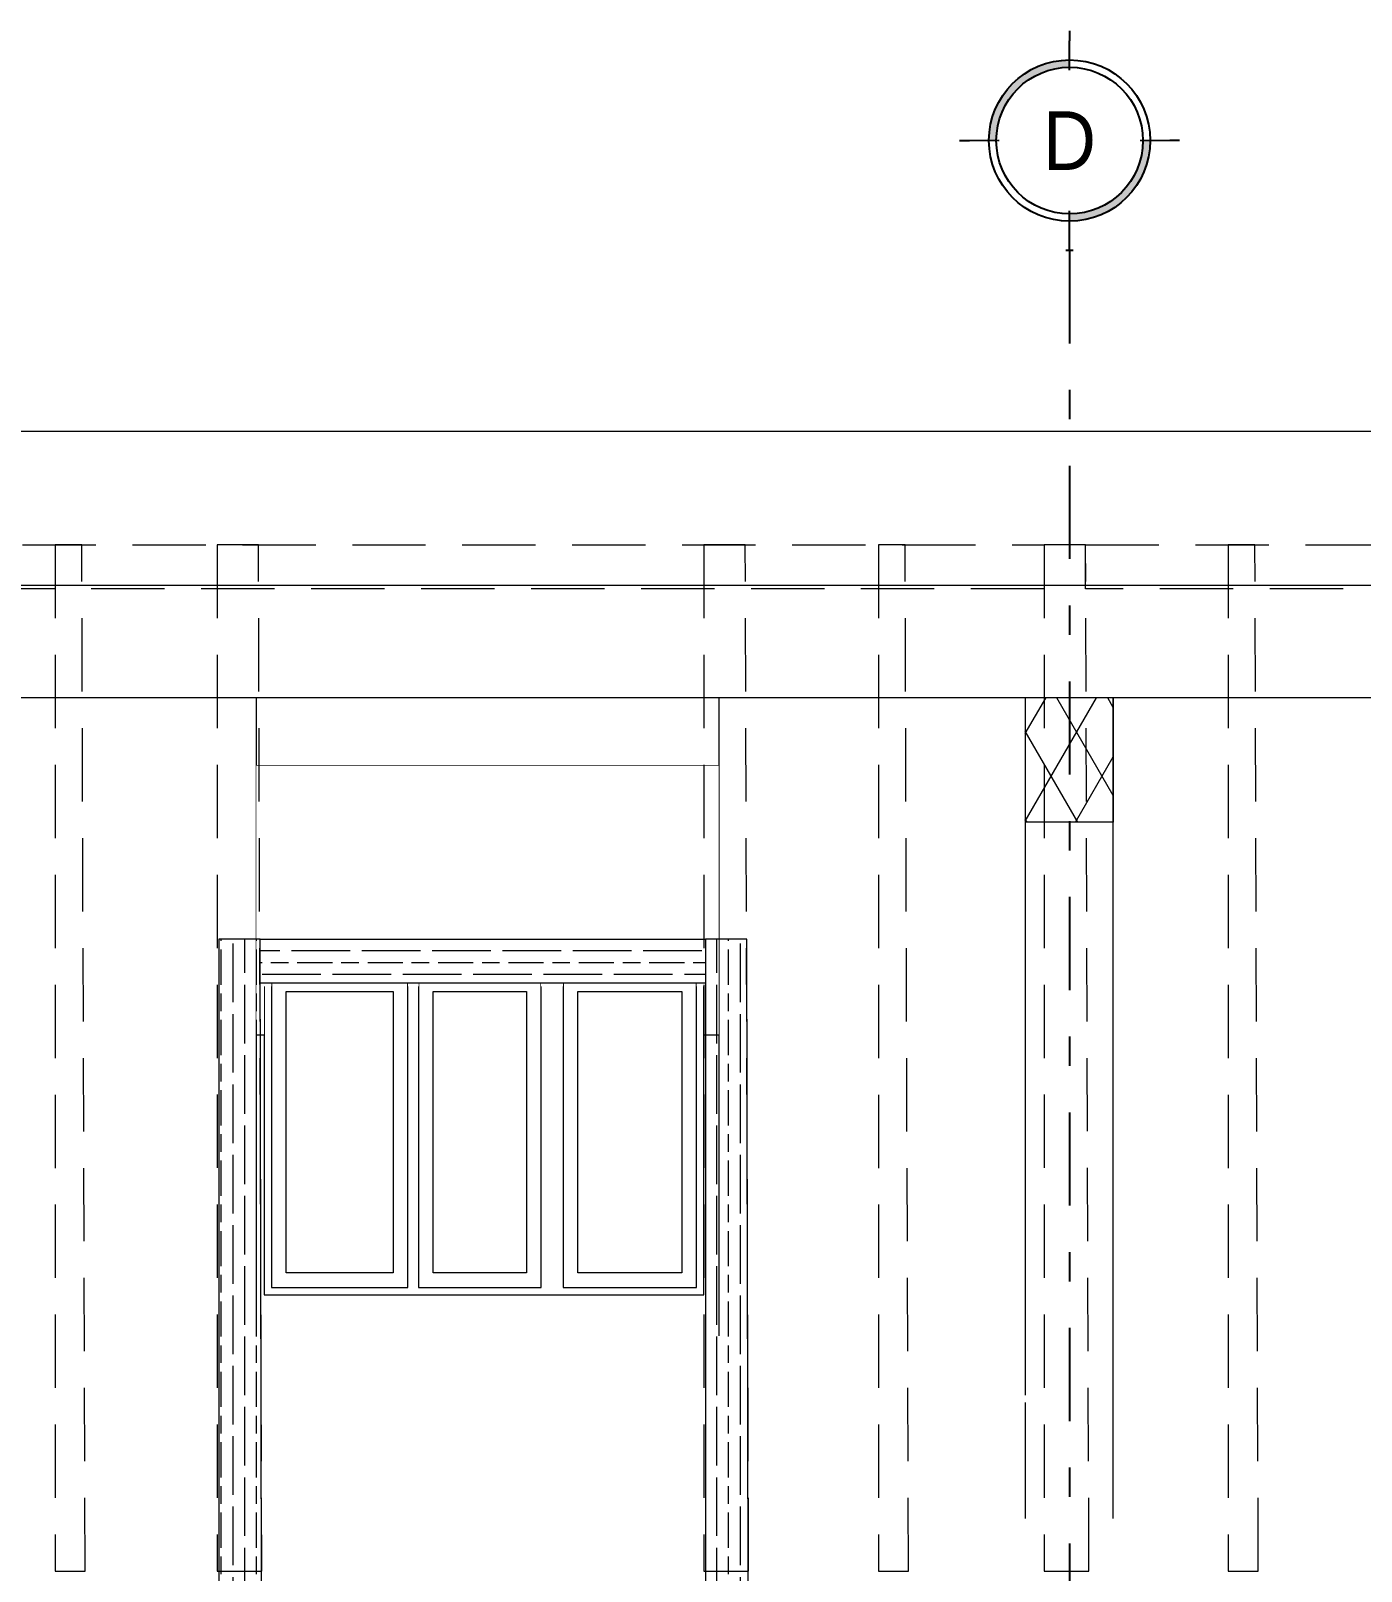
# Model space of a CAD drawing. Header units: metres. Extents: x 0 to 22, y -3 to 11.8.
# Drawn here: x 5.87 to 10.41, y 6.59 to 11.84 of the extents above; entities that cross this region are included whole.
import ezdxf
from ezdxf.enums import TextEntityAlignment as Align

# ---------------------------------------------------------------- set-up
doc = ezdxf.new("R2010")
doc.units = ezdxf.units.M
doc.header["$MEASUREMENT"] = 0
for name, pattern in [('DASHDOT', [25.4, 12.7, -6.35, 0, -6.35]), ('Xref_Alzado 2 Est$0$HIDDEN', [0.375, 0.25, -0.125]), ('Xref_Alzado 2$0$Wipeout_Contour', [1000, 0, -1000])]:
    doc.linetypes.add(name, pattern=pattern)
for name, color, linetype in [('Eje', 5, 'DASHDOT'), ('Globo Eje', 1, 'Continuous'), ('TEXTO', 7, 'Continuous'), ('Xref_Alzado 2$0$Archicad Windows', 7, 'Continuous'), ('Xref_Alzado 2$0$Estructura - Cubiertas', 7, 'Continuous'), ('Xref_Alzado 2$0$Estructura - Vigas y Pilares', 7, 'Continuous')]:
    doc.layers.add(name, color=color, linetype=linetype)
for name, color, linetype, lineweight in [('Xref_Alzado 2 Est$0$00-MADERA', 42, 'Continuous', 13), ('Xref_Alzado 2$0$Estructura - Cubiertas_Pen_No__1', 7, 'Continuous', 13), ('Xref_Alzado 2$0$Estructura - Vigas y Pilares_Pen_No__30', 7, 'Continuous', 18)]:
    doc.layers.add(name, color=color, linetype=linetype, lineweight=lineweight)
for name, color, linetype, lineweight, true_color in [('Xref_Alzado 2$0$Archicad Windows_Pen_No__81', 7, 'Continuous', 13, 0x6a6a6a), ('Xref_Alzado 2$0$Estructura - Cubiertas_Pen_No__81', 7, 'Continuous', 13, 0x6a6a6a), ('Xref_Alzado 2$0$Estructura - Vigas y Pilares_Pen_No__174', 7, 'Continuous', 13, 0xe4ad2c), ('Xref_Alzado 2$0$Estructura - Vigas y Pilares_Pen_No__81', 7, 'Continuous', 13, 0x6a6a6a)]:
    doc.layers.add(name, color=color, linetype=linetype, lineweight=lineweight, true_color=true_color)
doc.styles.add('Arial', font='arial.ttf')

# ---------------------------------------------------------------- blocks, each defined once
blk = doc.blocks.new('Xref_Alzado 2$0$Section Element_93')
at = {"layer": 'Xref_Alzado 2$0$Estructura - Cubiertas_Pen_No__81', "color": 251, "linetype": 'Continuous', "lineweight": 13, "true_color": 0x6a6a6a}
blk.add_line((-10292.1, 7187.2), (6510.9, 7187.2), dxfattribs=at)
at = {"color": 254, "linetype": 'Xref_Alzado 2$0$Wipeout_Contour', "lineweight": 0, "ltscale": 83084.891341}
blk.add_wipeout([(-10292.1, 6277.7), (-9588.7, 6277.7), (-9588.7, 6400.5), (-5088.7, 6400.5), (-5088.7, 6277.7), (7309.3, 6277.7), (7309.3, 6660.9), (-10292.1, 6660.9)], dxfattribs=at).dxf.layer = 'Xref_Alzado 2$0$Estructura - Cubiertas'
at = {"color": 254, "linetype": 'Xref_Alzado 2$0$Wipeout_Contour', "lineweight": 0, "ltscale": 30560.426097}
blk.add_wipeout([(-5194.6, 5916.2), (-4118.3, 5916.2), (-4118.3, 6167), (-5194.5, 6167)], dxfattribs=at).dxf.layer = 'Xref_Alzado 2$0$Estructura - Cubiertas'
at = {"color": 254, "linetype": 'Xref_Alzado 2$0$Wipeout_Contour', "lineweight": 0, "ltscale": 25557.3449}
blk.add_wipeout([(-1495.9, 6167), (-2541.4, 6167), (-2541.4, 5916.2), (-1495.9, 5916.2)], dxfattribs=at).dxf.layer = 'Xref_Alzado 2$0$Estructura - Cubiertas'
at = {"color": 254, "linetype": 'Xref_Alzado 2$0$Wipeout_Contour', "lineweight": 0, "ltscale": 24403.034245}
blk.add_wipeout([(-1195.7, 5916.2), (-114.9, 5916.2), (-114.9, 6167), (-1195.7, 6167)], dxfattribs=at).dxf.layer = 'Xref_Alzado 2$0$Estructura - Cubiertas'
at = {"color": 254, "linetype": 'Xref_Alzado 2$0$Wipeout_Contour', "lineweight": 0, "ltscale": 29143.90289}
blk.add_wipeout([(-5195.4, 5610), (-5195.4, 5566.3), (-4118.3, 5566.3), (-4118.3, 5610)], dxfattribs=at).dxf.layer = 'Xref_Alzado 2$0$Estructura - Cubiertas'
at = {"color": 254, "linetype": 'Xref_Alzado 2$0$Wipeout_Contour', "lineweight": 0, "ltscale": 23847.54092}
blk.add_wipeout([(-2541.4, 5566.3), (-1495.7, 5566.3), (-1495.7, 5610), (-2541.4, 5610)], dxfattribs=at).dxf.layer = 'Xref_Alzado 2$0$Estructura - Cubiertas'
at = {"color": 254, "linetype": 'Xref_Alzado 2$0$Wipeout_Contour', "lineweight": 0, "ltscale": 22607.928634}
blk.add_wipeout([(-1195.7, 5566.3), (-114.9, 5566.3), (-114.9, 5610), (-1195.7, 5610)], dxfattribs=at).dxf.layer = 'Xref_Alzado 2$0$Estructura - Cubiertas'
at = {"color": 254, "linetype": 'Xref_Alzado 2$0$Wipeout_Contour', "lineweight": 0, "ltscale": 27858.484995}
blk.add_wipeout([(-5195.4, 5525.6), (-5195.4, 4789.2), (-4118.3, 4789.2), (-4118.3, 5525.6)], dxfattribs=at).dxf.layer = 'Xref_Alzado 2$0$Estructura - Cubiertas'
at = {"color": 254, "linetype": 'Xref_Alzado 2$0$Wipeout_Contour', "lineweight": 0, "ltscale": 22245.626287}
blk.add_wipeout([(-2541.4, 5525.6), (-2541.4, 4789.2), (-1495.7, 4789.2), (-1495.7, 5525.6)], dxfattribs=at).dxf.layer = 'Xref_Alzado 2$0$Estructura - Cubiertas'
at = {"color": 254, "linetype": 'Xref_Alzado 2$0$Wipeout_Contour', "lineweight": 0, "ltscale": 20907.113312}
blk.add_wipeout([(-1195.7, 5525.6), (-1195.7, 4789.2), (-114.9, 4789.2), (-114.9, 5525.6)], dxfattribs=at).dxf.layer = 'Xref_Alzado 2$0$Estructura - Cubiertas'
at = {"layer": 'Xref_Alzado 2$0$Estructura - Cubiertas_Pen_No__1', "color": 7, "linetype": 'Continuous', "lineweight": 13}
blk.add_line((7309.3, 6277.7), (-5088.7, 6277.7), dxfattribs=at)
at = {"layer": 'Xref_Alzado 2$0$Estructura - Cubiertas_Pen_No__1', "color": 7, "linetype": 'Continuous', "lineweight": 13, "flags": 128}
blk.add_lwpolyline([(7309.3, 6660.9), (-5088.7, 6660.9), (-9588.7, 6660.9), (-10292.1, 6660.9)], dxfattribs=at)
at = {"layer": 'Xref_Alzado 2$0$Estructura - Cubiertas_Pen_No__81', "color": 251, "linetype": 'Continuous', "lineweight": 13, "true_color": 0x6a6a6a}
for p, q in [((-4118.3, 4102.4), (-4118.3, 6277.7)), ((-2541.4, 6277.7), (-2541.4, 4102.4)), ((-2541.4, 6046.7), (-4118.3, 6046.7))]:
    blk.add_line(p, q, dxfattribs=at)
blk = doc.blocks.new('Xref_Alzado 2$0$Section Element_106')
at = {"color": 254, "linetype": 'Xref_Alzado 2$0$Wipeout_Contour', "lineweight": 0, "ltscale": 25210.119702}
blk.add_wipeout([(-4091.9, 4291.9), (-4066.9, 4291.9), (-4066.9, 5294.4), (-4091.9, 5294.4)], dxfattribs=at).dxf.layer = 'Xref_Alzado 2$0$Archicad Windows'
at = {"color": 254, "linetype": 'Xref_Alzado 2$0$Wipeout_Contour', "lineweight": 0, "ltscale": 23968.404575}
blk.add_wipeout([(-3601.3, 4291.9), (-3565.3, 4291.9), (-3565.3, 5294.4), (-3601.3, 5294.4)], dxfattribs=at).dxf.layer = 'Xref_Alzado 2$0$Archicad Windows'
at = {"color": 254, "linetype": 'Xref_Alzado 2$0$Wipeout_Contour', "lineweight": 0, "ltscale": 22880.626928}
blk.add_wipeout([(-3147.2, 4291.9), (-3072.2, 4291.9), (-3072.2, 5294.4), (-3147.2, 5294.4)], dxfattribs=at).dxf.layer = 'Xref_Alzado 2$0$Archicad Windows'
at = {"color": 254, "linetype": 'Xref_Alzado 2$0$Wipeout_Contour', "lineweight": 0, "ltscale": 21841.239214}
blk.add_wipeout([(-2616.9, 4291.9), (-2591.9, 4291.9), (-2591.9, 5294.4), (-2616.9, 5294.4)], dxfattribs=at).dxf.layer = 'Xref_Alzado 2$0$Archicad Windows'
at = {"color": 254, "linetype": 'Xref_Alzado 2$0$Wipeout_Contour', "lineweight": 0, "ltscale": 87136.169324}
blk.add_wipeout([(-3565.3, 4266.9), (-3565.3, 4291.9), (-3601.3, 4291.9), (-3601.3, 4266.9), (-4066.9, 4266.9), (-4066.9, 4291.9), (-4091.9, 4291.9), (-4091.9, 4241.9), (-2591.9, 4241.9), (-2591.9, 4291.9), (-2616.9, 4291.9), (-2616.9, 4266.9), (-3072.2, 4266.9), (-3072.2, 4291.9), (-3147.2, 4291.9), (-3147.2, 4266.9)], dxfattribs=at).dxf.layer = 'Xref_Alzado 2$0$Archicad Windows'
at = {"color": 254, "linetype": 'Xref_Alzado 2$0$Wipeout_Contour', "lineweight": 0, "ltscale": 25122.070408}
blk.add_wipeout([(-4016.9, 5277.2), (-4066.9, 5277.2), (-4066.9, 4316.9), (-4016.9, 4316.9)], dxfattribs=at).dxf.layer = 'Xref_Alzado 2$0$Archicad Windows'
at = {"color": 254, "linetype": 'Xref_Alzado 2$0$Wipeout_Contour', "lineweight": 0, "ltscale": 24081.977338}
blk.add_wipeout([(-3651.3, 4316.9), (-3601.3, 4316.9), (-3601.3, 5277.2), (-3651.3, 5277.2)], dxfattribs=at).dxf.layer = 'Xref_Alzado 2$0$Archicad Windows'
at = {"color": 254, "linetype": 'Xref_Alzado 2$0$Wipeout_Contour', "lineweight": 0, "ltscale": 23875.504684}
blk.add_wipeout([(-3515.3, 5277.2), (-3565.3, 5277.2), (-3565.3, 4316.9), (-3515.3, 4316.9)], dxfattribs=at).dxf.layer = 'Xref_Alzado 2$0$Archicad Windows'
at = {"color": 254, "linetype": 'Xref_Alzado 2$0$Wipeout_Contour', "lineweight": 0, "ltscale": 23028.705557}
blk.add_wipeout([(-3197.2, 4316.9), (-3147.2, 4316.9), (-3147.2, 5277.2), (-3197.2, 5277.2)], dxfattribs=at).dxf.layer = 'Xref_Alzado 2$0$Archicad Windows'
at = {"color": 254, "linetype": 'Xref_Alzado 2$0$Wipeout_Contour', "lineweight": 0, "ltscale": 22755.678441}
blk.add_wipeout([(-3022.2, 5277.2), (-3072.2, 5277.2), (-3072.2, 4316.9), (-3022.2, 4316.9)], dxfattribs=at).dxf.layer = 'Xref_Alzado 2$0$Archicad Windows'
at = {"color": 254, "linetype": 'Xref_Alzado 2$0$Wipeout_Contour', "lineweight": 0, "ltscale": 21925.542319}
blk.add_wipeout([(-2666.9, 4316.9), (-2616.9, 4316.9), (-2616.9, 5277.2), (-2666.9, 5277.2)], dxfattribs=at).dxf.layer = 'Xref_Alzado 2$0$Archicad Windows'
at = {"color": 254, "linetype": 'Xref_Alzado 2$0$Wipeout_Contour', "lineweight": 0, "ltscale": 39196.202197}
blk.add_wipeout([(-3601.3, 5305), (-4066.9, 5305), (-4066.9, 5277.2), (-4016.9, 5277.2), (-3651.3, 5277.2), (-3601.3, 5277.2)], dxfattribs=at).dxf.layer = 'Xref_Alzado 2$0$Archicad Windows'
at = {"color": 254, "linetype": 'Xref_Alzado 2$0$Wipeout_Contour', "lineweight": 0, "ltscale": 37583.153308}
blk.add_wipeout([(-3147.2, 5305), (-3565.3, 5305), (-3565.3, 5277.2), (-3515.3, 5277.2), (-3197.2, 5277.2), (-3147.2, 5277.2)], dxfattribs=at).dxf.layer = 'Xref_Alzado 2$0$Archicad Windows'
at = {"color": 254, "linetype": 'Xref_Alzado 2$0$Wipeout_Contour', "lineweight": 0, "ltscale": 36035.506228}
blk.add_wipeout([(-2616.9, 5305), (-3072.2, 5305), (-3072.2, 5277.2), (-3022.2, 5277.2), (-2666.9, 5277.2), (-2616.9, 5277.2)], dxfattribs=at).dxf.layer = 'Xref_Alzado 2$0$Archicad Windows'
at = {"color": 254, "linetype": 'Xref_Alzado 2$0$Wipeout_Contour', "lineweight": 0, "ltscale": 34582.170049}
blk.add_wipeout([(-3601.3, 4266.9), (-3601.3, 4316.9), (-3651.3, 4316.9), (-4016.9, 4316.9), (-4066.9, 4316.9), (-4066.9, 4266.9)], dxfattribs=at).dxf.layer = 'Xref_Alzado 2$0$Archicad Windows'
at = {"color": 254, "linetype": 'Xref_Alzado 2$0$Wipeout_Contour', "lineweight": 0, "ltscale": 32743.249465}
blk.add_wipeout([(-3147.2, 4266.9), (-3147.2, 4316.9), (-3197.2, 4316.9), (-3515.3, 4316.9), (-3565.3, 4316.9), (-3565.3, 4266.9)], dxfattribs=at).dxf.layer = 'Xref_Alzado 2$0$Archicad Windows'
at = {"color": 254, "linetype": 'Xref_Alzado 2$0$Wipeout_Contour', "lineweight": 0, "ltscale": 30954.448346}
blk.add_wipeout([(-2616.9, 4266.9), (-2616.9, 4316.9), (-2666.9, 4316.9), (-3022.2, 4316.9), (-3072.2, 4316.9), (-3072.2, 4266.9)], dxfattribs=at).dxf.layer = 'Xref_Alzado 2$0$Archicad Windows'
at = {"layer": 'Xref_Alzado 2$0$Archicad Windows_Pen_No__81', "color": 251, "linetype": 'Continuous', "lineweight": 13, "true_color": 0x6a6a6a}
for p, q in [((-4091.9, 5294.4), (-4091.9, 4291.9)), ((-4066.9, 5305), (-4066.9, 5277.2)), ((-4066.9, 5277.2), (-4066.9, 4316.9)), ((-3601.3, 5277.2), (-3601.3, 5305)), ((-3601.3, 4316.9), (-3601.3, 5277.2)), ((-3565.3, 5305), (-3565.3, 5277.2)), ((-3565.3, 5277.2), (-3565.3, 4316.9)), ((-3147.2, 5277.2), (-3147.2, 5305)), ((-3147.2, 4316.9), (-3147.2, 5277.2)), ((-3072.2, 5305), (-3072.2, 5277.2)), ((-3072.2, 5277.2), (-3072.2, 4316.9)), ((-2616.9, 5277.2), (-2616.9, 5305)), ((-2616.9, 4316.9), (-2616.9, 5277.2)), ((-2591.9, 4291.9), (-2591.9, 5294.4)), ((-4066.9, 4316.9), (-4066.9, 4266.9)), ((-3601.3, 4266.9), (-3601.3, 4316.9)), ((-3565.3, 4316.9), (-3565.3, 4266.9)), ((-3147.2, 4266.9), (-3147.2, 4316.9)), ((-3072.2, 4316.9), (-3072.2, 4266.9)), ((-2616.9, 4266.9), (-2616.9, 4316.9)), ((-4091.9, 4291.9), (-4091.9, 4241.9)), ((-4066.9, 4266.9), (-3601.3, 4266.9)), ((-3565.3, 4266.9), (-3147.2, 4266.9)), ((-3072.2, 4266.9), (-2616.9, 4266.9)), ((-2591.9, 4241.9), (-2591.9, 4291.9)), ((-4091.9, 4241.9), (-2591.9, 4241.9))]:
    blk.add_line(p, q, dxfattribs=at)
at = {"color": 254, "linetype": 'Xref_Alzado 2$0$Wipeout_Contour', "lineweight": 0, "ltscale": 24599.999423}
blk.add_wipeout([(-4016.9, 4316.9), (-3651.3, 4316.9), (-3651.3, 5277.2), (-4016.9, 5277.2)], dxfattribs=at).dxf.layer = 'Xref_Alzado 2$0$Archicad Windows'
at = {"color": 254, "linetype": 'Xref_Alzado 2$0$Wipeout_Contour', "lineweight": 0, "ltscale": 23450.02907}
blk.add_wipeout([(-3515.3, 4316.9), (-3197.2, 4316.9), (-3197.2, 5277.2), (-3515.3, 5277.2)], dxfattribs=at).dxf.layer = 'Xref_Alzado 2$0$Archicad Windows'
at = {"color": 254, "linetype": 'Xref_Alzado 2$0$Wipeout_Contour', "lineweight": 0, "ltscale": 22337.957979}
blk.add_wipeout([(-3022.2, 4316.9), (-2666.9, 4316.9), (-2666.9, 5277.2), (-3022.2, 5277.2)], dxfattribs=at).dxf.layer = 'Xref_Alzado 2$0$Archicad Windows'
at = {"layer": 'Xref_Alzado 2$0$Archicad Windows_Pen_No__81', "color": 251, "linetype": 'Continuous', "lineweight": 13, "true_color": 0x6a6a6a}
for p, q in [((-4016.9, 4316.9), (-4016.9, 5277.2)), ((-4016.9, 5277.2), (-3651.3, 5277.2)), ((-3651.3, 5277.2), (-3651.3, 4316.9)), ((-3515.3, 4316.9), (-3515.3, 5277.2)), ((-3515.3, 5277.2), (-3197.2, 5277.2)), ((-3197.2, 5277.2), (-3197.2, 4316.9)), ((-3022.2, 4316.9), (-3022.2, 5277.2)), ((-3022.2, 5277.2), (-2666.9, 5277.2)), ((-2666.9, 5277.2), (-2666.9, 4316.9)), ((-3651.3, 4316.9), (-4016.9, 4316.9)), ((-3197.2, 4316.9), (-3515.3, 4316.9)), ((-2666.9, 4316.9), (-3022.2, 4316.9))]:
    blk.add_line(p, q, dxfattribs=at)
blk = doc.blocks.new('Xref_Alzado 2$0$Section Element_107')
at = {"color": 254, "linetype": 'Xref_Alzado 2$0$Wipeout_Contour', "lineweight": 0, "ltscale": 126414.656589}
blk.add_wipeout([(-4118.3, 6046.7), (-4118.3, 5128.4), (-4091.9, 5128.4), (-4091.9, 5294.4), (-4066.9, 5294.4), (-4066.9, 5305), (-3601.3, 5305), (-3601.3, 5294.4), (-3565.3, 5294.4), (-3565.3, 5305), (-3147.2, 5305), (-3147.2, 5294.4), (-3072.2, 5294.4), (-3072.2, 5305), (-2616.9, 5305), (-2616.9, 5294.4), (-2591.9, 5294.4), (-2591.9, 5128.4), (-2541.4, 5128.4), (-2541.4, 6046.7)], dxfattribs=at).dxf.layer = 'Xref_Alzado 2$0$Estructura - Cubiertas'
at = {"layer": 'Xref_Alzado 2$0$Estructura - Cubiertas_Pen_No__81', "color": 251, "linetype": 'Continuous', "lineweight": 13, "true_color": 0x6a6a6a}
for p, q in [((-4091.9, 5128.4), (-4118.3, 5128.4)), ((-2541.4, 5128.4), (-2591.9, 5128.4))]:
    blk.add_line(p, q, dxfattribs=at)
blk = doc.blocks.new('Xref_Alzado 2$0$Section Element_150')
at = {"color": 254, "linetype": 'Xref_Alzado 2$0$Wipeout_Contour', "lineweight": 0, "ltscale": 32267.661262}
blk.add_wipeout([(-1495.7, 5854.5), (-1495.7, 3480), (-1195.7, 3480), (-1195.7, 6277.7), (-1195.7, 6277.7), (-1195.9, 5854.6)], dxfattribs=at).dxf.layer = 'Xref_Alzado 2$0$Estructura - Vigas y Pilares'
at = {"layer": 'Xref_Alzado 2$0$Estructura - Vigas y Pilares_Pen_No__81', "color": 251, "linetype": 'Continuous', "lineweight": 13, "true_color": 0x6a6a6a}
for p, q in [((-1195.7, 3480), (-1195.7, 6277.7)), ((-1495.7, 3900), (-1495.7, 5854.5)), ((-1495.7, 3480), (-1495.7, 3875))]:
    blk.add_line(p, q, dxfattribs=at)
blk = doc.blocks.new('Xref_Alzado 2$0$Section Element_155')
at = {"color": 254, "linetype": 'Xref_Alzado 2$0$Wipeout_Contour', "lineweight": 0, "ltscale": 19339.069885}
blk.add_wipeout([(-1495.9, 6277.6), (-1399.6, 6277.7), (-1495.9, 6277.7)], dxfattribs=at).dxf.layer = 'Xref_Alzado 2$0$Estructura - Vigas y Pilares'
at = {"color": 254, "linetype": 'Xref_Alzado 2$0$Wipeout_Contour', "lineweight": 0, "ltscale": 18757.048435}
blk.add_wipeout([(-1195.9, 5854.6), (-1195.7, 6277.7), (-1195.9, 6277.7)], dxfattribs=at).dxf.layer = 'Xref_Alzado 2$0$Estructura - Vigas y Pilares'
at = {"color": 254, "linetype": 'Xref_Alzado 2$0$Wipeout_Contour', "lineweight": 0, "ltscale": 31294.349806}
blk.add_wipeout([(-1495.9, 6277.6), (-1495.9, 5854.5), (-1195.9, 5854.6), (-1195.9, 6277.7), (-1399.6, 6277.7)], dxfattribs=at).dxf.layer = 'Xref_Alzado 2$0$Estructura - Vigas y Pilares'
at = {"layer": 'Xref_Alzado 2$0$Estructura - Vigas y Pilares_Pen_No__174', "linetype": 'Continuous', "lineweight": 13, "true_color": 0xe4ad2c}
h = blk.add_hatch(dxfattribs=at)
h.set_pattern_fill('FIBRA_DE_VIDRIO', color=42, style=0, pattern_type=2)
h.set_pattern_definition([(60, (0, 0), (-129.9038, 75), []), (120, (0, 0), (129.9038, 75), [])])
h.paths.add_polyline_path([(-1495.9, 6277.6), (-1495.9, 5854.5), (-1195.9, 5854.6), (-1195.9, 6277.7), (-1399.6, 6277.7)])
at = {"layer": 'Xref_Alzado 2$0$Estructura - Vigas y Pilares_Pen_No__30', "color": 7, "linetype": 'Continuous', "lineweight": 18}
for p, q in [((-1195.9, 6277.8), (-1495.9, 6277.6)), ((-1495.9, 6277.6), (-1495.9, 5854.5)), ((-1195.9, 6277.8), (-1195.9, 5854.6)), ((-1195.9, 5854.6), (-1495.9, 5854.5))]:
    blk.add_line(p, q, dxfattribs=at)
at = {"layer": 'Xref_Alzado 2$0$Estructura - Vigas y Pilares_Pen_No__81', "color": 251, "linetype": 'Continuous', "lineweight": 13, "true_color": 0x6a6a6a}
for p, q in [((-1495.9, 6277.6), (-1495.9, 6277.7)), ((-1195.9, 5854.6), (-1195.7, 6277.7))]:
    blk.add_line(p, q, dxfattribs=at)
blk = doc.blocks.new('Xref_Alzado 2')
at = {"layer": 'Xref_Alzado 2$0$Estructura - Cubiertas', "lineweight": 0, "xscale": 0.001, "yscale": 0.001, "zscale": 0.001}
blk.add_blockref('Xref_Alzado 2$0$Section Element_93', (10.7602, 3.289), dxfattribs=at)
at = {"layer": 'Xref_Alzado 2$0$Archicad Windows', "lineweight": 0, "xscale": 0.001, "yscale": 0.001, "zscale": 0.001}
blk.add_blockref('Xref_Alzado 2$0$Section Element_106', (10.7602, 3.289), dxfattribs=at)
at = {"layer": 'Xref_Alzado 2$0$Estructura - Vigas y Pilares', "lineweight": 0, "xscale": 0.001, "yscale": 0.001, "zscale": 0.001}
blk.add_blockref('Xref_Alzado 2$0$Section Element_150', (10.7602, 3.289), dxfattribs=at)
at = {"layer": 'Xref_Alzado 2$0$Estructura - Cubiertas', "lineweight": 0, "xscale": 0.001, "yscale": 0.001, "zscale": 0.001}
blk.add_blockref('Xref_Alzado 2$0$Section Element_107', (10.7602, 3.289), dxfattribs=at)
at = {"layer": 'Xref_Alzado 2$0$Estructura - Vigas y Pilares', "lineweight": 0, "xscale": 0.001, "yscale": 0.001, "zscale": 0.001}
blk.add_blockref('Xref_Alzado 2$0$Section Element_155', (10.7602, 3.289), dxfattribs=at)
blk = doc.blocks.new('Xref_Alzado 2 Est')
at = {"layer": 'Xref_Alzado 2 Est$0$00-MADERA'}
h = blk.add_hatch(dxfattribs=at)
h.set_pattern_fill('GOST_WOOD', color=256, scale=0.02)
h.set_pattern_definition([(90, (6.3622, -0.01105), (0.12, -7e-18), [0.2, -0.04]), (90, (6.4022, -0.05105), (0.12, -7e-18), [0.12, -0.03, 0.06, -0.03]), (90, (6.4422, -0.11105), (0.12, -7e-18), [0.2, -0.04])])
h.paths.add_polyline_path([(6.6547, 8.744), (6.5138, 8.744), (6.5138, 3.289), (6.666, 3.289)])
h = blk.add_hatch(dxfattribs=at)
h.set_pattern_fill('GOST_WOOD', color=256, scale=0.02, angle=90)
h.set_pattern_definition([(180, (6.38145, 2.14396), (1e-17, 0.12), [0.2, -0.04]), (180, (6.42145, 2.18396), (1e-17, 0.12), [0.12, -0.03, 0.06, -0.03]), (180, (6.48145, 2.22396), (1e-17, 0.12), [0.2, -0.04])])
h.paths.add_polyline_path([(8.1741, 8.5938), (8.1741, 8.7439), (6.6549, 8.7438), (6.6549, 8.5937)])
h = blk.add_hatch(dxfattribs=at)
h.set_pattern_fill('GOST_WOOD', color=256, scale=0.02)
h.set_pattern_definition([(90, (7.97249, -0.01105), (0.12, -7e-18), [0.2, -0.04]), (90, (8.01249, -0.05105), (0.12, -7e-18), [0.12, -0.03, 0.06, -0.03]), (90, (8.05249, -0.11105), (0.12, -7e-18), [0.2, -0.04])])
h.paths.add_polyline_path([(8.1741, 3.289), (8.3263, 3.289), (8.315, 8.744), (8.1741, 8.744)])
at = {"layer": 'Xref_Alzado 2 Est$0$00-MADERA', "color": 6, "linetype": 'Xref_Alzado 2 Est$0$HIDDEN'}
for points in [[(5.4693, 10.0889), (9.329, 10.0891), (9.329, 9.939), (5.4693, 9.9388)], [(5.9556, 6.5889), (6.0579, 6.5889), (6.0466, 10.0889), (5.9556, 10.0889)], [(6.5081, 6.589), (6.6604, 6.589), (6.6491, 10.089), (6.5081, 10.089)], [(8.1684, 6.589), (8.3207, 6.589), (8.3094, 10.089), (8.1684, 10.089)], [(8.7635, 6.5889), (8.8657, 6.5889), (8.8544, 10.0889), (8.7635, 10.0889)], [(9.329, 6.589), (9.4813, 6.589), (9.47, 10.089), (9.329, 10.089)], [(9.4702, 10.0889), (13.3481, 10.0891), (13.3481, 9.939), (9.4702, 9.9388)], [(9.9565, 6.5889), (10.0588, 6.5889), (10.0475, 10.0889), (9.9565, 10.0889)]]:
    blk.add_lwpolyline(points, close=True, dxfattribs=at)
at = {"layer": 'Xref_Alzado 2 Est$0$00-MADERA'}
for points in [[(6.5138, 3.289), (6.666, 3.289), (6.6547, 8.744), (6.5138, 8.744)], [(6.6549, 8.7438), (8.1741, 8.7439), (8.1741, 8.5938), (6.6549, 8.5937)], [(8.1741, 3.289), (8.3263, 3.289), (8.315, 8.744), (8.1741, 8.744)]]:
    blk.add_lwpolyline(points, close=True, dxfattribs=at)
blk = doc.blocks.new('*U16')
at = {"layer": 'Globo Eje', "ltscale": 0.025, "true_color": 0x636466}
h = blk.add_hatch(color=251, dxfattribs=at)
h.dxf.hatch_style = 1
h.paths.add_polyline_path([(0.0007, -2.7729, 0.414214), (-0.2743, -3.0479), (-0.2493, -3.0479, -0.414214), (0.0007, -2.7979)])
h.paths.add_polyline_path([(0.2757, -3.0479), (0.2507, -3.0479, -0.414214), (0.0007, -3.2979), (0.0007, -3.3229, 0.414214)])
at = {"layer": 'Eje', "ltscale": 0.025}
for points in [[(-0.0125, -3.4221), (0, -3.4221)], [(0, -3.4221), (0, -16.731)], [(0, -3.4221), (0.0125, -3.4221)]]:
    blk.add_lwpolyline(points, dxfattribs=at)
at = {"layer": 'Globo Eje', "ltscale": 0.025}
for points in [[(0, -2.6736), (0, -2.7073)], [(-0.3743, -3.0479), (-0.3405, -3.0479)], [(0.3757, -3.0479), (0.342, -3.0479)], [(0, -3.4221), (0, -3.3884)]]:
    blk.add_lwpolyline(points, dxfattribs=at)
at = {"layer": 'Globo Eje', "color": 251, "ltscale": 0.025, "true_color": 0x636466, "const_width": 0.00625}
for points in [[(0, -2.8086), (0, -2.7073)], [(-0.2393, -3.0479), (-0.3405, -3.0479)], [(0.2407, -3.0479), (0.342, -3.0479)], [(0, -3.2871), (0, -3.3884)]]:
    blk.add_lwpolyline(points, dxfattribs=at)
at = {"layer": 'Globo Eje', "color": 1, "ltscale": 0.025}
blk.add_circle((0.0007, -3.0479), 0.275, dxfattribs=at)
at = {"layer": 'Globo Eje', "color": 1, "ltscale": 0.01}
blk.add_circle((0.0007, -3.0479), 0.25, dxfattribs=at)
at = {"layer": 'TEXTO', "color": 7, "ltscale": 0.025, "style": 'Arial', "width": 0.9, "flags": 8}
for tag, p in [('Eje1', (0, -3.0479)), ('Eje2', (0, -17.1052))]:
    blk.add_attdef(tag, text='', height=0.2, dxfattribs=at).set_placement(p, align=Align.MIDDLE_CENTER)

msp = doc.modelspace()

# ---------------------------------------------------------------- block references
msp.add_blockref('Xref_Alzado 2', (0, 0))

# ---------------------------------------------------------------- next in the draw order: block references
at = {"ltscale": 0.025}
ref = msp.add_blockref('*U16', (9.4148, 14.5155), dxfattribs=at)
ref.add_attrib('Eje1', 'D', dxfattribs={"layer": 'TEXTO', "color": 7, "ltscale": 0.025, "height": 0.2, "style": 'Arial', "width": 0.9}).set_placement((9.4148, 11.4676), align=Align.MIDDLE_CENTER)
msp.add_blockref('Xref_Alzado 2 Est', (0, 0))

doc.saveas('drawing.dxf')
